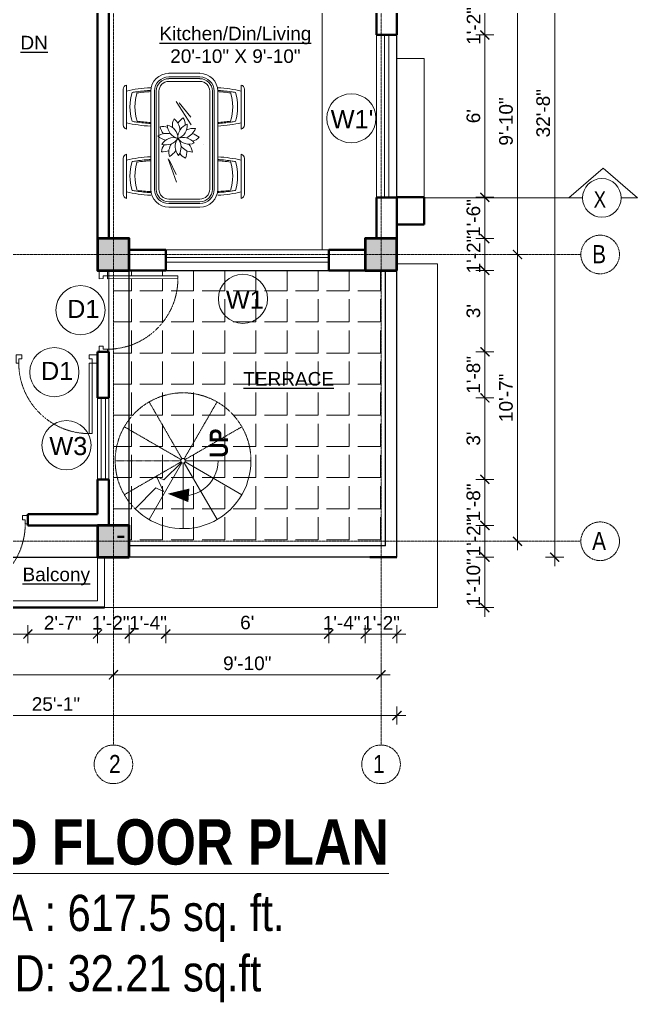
# Model space of a CAD drawing. Header units: inches. Extents: x 137851 to 141026, y -21374 to -19129.
# Drawn here: x 139685 to 139957.9, y -19930.7 to -19496.7 of the extents above; entities that cross this region are included whole.
import ezdxf

# ---------------------------------------------------------------- set-up
doc = ezdxf.new("R2010")
doc.units = ezdxf.units.IN
doc.header["$LTSCALE"] = 0.5
doc.header["$MEASUREMENT"] = 0
doc.header["$PDMODE"] = 66
doc.linetypes.add('CENTER', pattern=[2, 1.25, -0.25, 0.25, -0.25])
doc.linetypes.add('HIDDEN', pattern=[0.375, 0.25, -0.125])
for name, color, linetype, lineweight in [('Annotate-Lite.w', 177, 'Continuous', 9), ('Annotations-Bold.w', 177, 'Continuous', 13), ('C-COLUMN', 1, 'Continuous', 50), ('DIM 1-100', 4, 'Continuous', 13), ('Dim-100.w', 4, 'Continuous', 9), ('Door-Window.w', 4, 'Continuous', 15), ('F-FURNITURE', 30, 'Continuous', 13), ('HACTH', 253, 'Continuous', 9), ('PARAPET', 50, 'Continuous', 13), ('Staircase', 6, 'Continuous', 18), ('TEXT', 220, 'Continuous', 9), ('Text-100.w', 254, 'Continuous', 9), ('wall', 1, 'Continuous', 40), ('wall light', 6, 'Continuous', 25), ('window', 4, 'Continuous', 13)]:
    doc.layers.add(name, color=color, linetype=linetype, lineweight=lineweight)
doc.styles.add('ARAIL', font='ARIALN.TTF')
doc.styles.add('arial', font='arial.ttf')
doc.styles.add('arial.', font='arial.ttf')
doc.styles.add('gaurav', font='arial.ttf')
doc.styles.get("Standard").update_dxf_attribs({"font": 'arial.ttf'})
doc.dimstyles.new('1 by 96', dxfattribs={"dimtxt": 6, "dimasz": 4, "dimexe": 4, "dimexo": 4, "dimgap": 2, "dimtad": 1, "dimdec": 0, "dimzin": 0, "dimdsep": 46, "dimlunit": 4, "dimtxsty": 'Standard', "dimblk": 'ARCHTICK', "dimcen": 0, "dimdle": 4, "dimadec": 0, "dimazin": 0, "dimtfac": 1, "dimtdec": 0, "dimtix": 1, "dimtofl": 0, "dimtmove": 1, "dimatfit": 3, "dimldrblk": 'ARCHTICK', "dimfxl": 4, "dimfxlon": 1, "dimtolj": 1, "dimtzin": 0, "dimlwd": -1, "dimlwe": -1, "dimarcsym": 0})

# ---------------------------------------------------------------- blocks, each defined once
blk = doc.blocks.new('3-0')
at = {"ltscale": 3}
for p, q in [((11063.05, 10097.68), (11065.97, 10099.9)), ((11063.05, 10097.68), (11064.53, 10095.73)), ((11065.25, 10097.81), (11066.71, 10098.92)), ((11065.99, 10096.84), (11065.25, 10097.81)), ((11065.97, 10099.9), (11066.71, 10098.92)), ((11065.99, 10096.84), (11064.53, 10095.73)), ((11085.5, 10074.13), (11110.32, 10092.96)), ((11086.24, 10073.15), (11111.05, 10091.97)), ((11111.05, 10091.97), (11110.32, 10092.96)), ((11084.04, 10073.02), (11082.57, 10071.91)), ((11082.57, 10071.91), (11084.79, 10068.98)), ((11084.04, 10073.02), (11084.78, 10072.04)), ((11084.78, 10072.04), (11086.24, 10073.15)), ((11086.24, 10073.15), (11085.5, 10074.13)), ((11087.72, 10071.2), (11086.24, 10073.15)), ((11084.79, 10068.98), (11087.72, 10071.2))]:
    blk.add_line(p, q, dxfattribs=at)
at = {"layer": 'Door-Window.w', "color": 9, "linetype": 'HIDDEN', "lineweight": 18}
blk.add_arc((11085.5, 10074.13), 31.16, 37.1906, 127.1465, dxfattribs=at)
blk = doc.blocks.new('_ArchTick')
at = {"color": 0, "linetype": 'ByBlock', "const_width": 0.15}
blk.add_lwpolyline([(-0.5, -0.5), (0.5, 0.5)], dxfattribs=at)
blk = doc.blocks.new('*D247')
at = {"layer": 'Defpoints', "color": 0, "transparency": 16777216}
for p in [(139837.7, -19607.39), (139851.7, -19607.39), (139851.7, -19768.04)]:
    blk.add_point(p, dxfattribs=at)
at = {"layer": 'DIM 1-100', "color": 0, "transparency": 16777216}
for p, q in [((139837.7, -19764.04), (139837.7, -19772.04)), ((139851.7, -19764.04), (139851.7, -19772.04)), ((139833.7, -19768.04), (139855.7, -19768.04))]:
    blk.add_line(p, q, dxfattribs=at)
at = {"layer": 'DIM 1-100', "color": 0, "transparency": 16777216, "xscale": 4, "yscale": 4, "zscale": 4, "rotation": 180}
blk.add_blockref('_ArchTick', (139837.7, -19768.04), dxfattribs=at)
at = {"layer": 'DIM 1-100', "color": 0, "transparency": 16777216, "xscale": 4, "yscale": 4, "zscale": 4}
blk.add_blockref('_ArchTick', (139851.7, -19768.04), dxfattribs=at)
at = {"layer": 'DIM 1-100', "color": 0, "transparency": 16777216, "insert": (139844.7, -19763.08), "char_height": 6, "attachment_point": 5}
blk.add_mtext('\\A1;1\'-2"', dxfattribs=at)
blk = doc.blocks.new('*D248')
at = {"layer": 'Defpoints', "color": 0, "transparency": 16777216}
for p in [(139844.7, -19600.39), (139726.47, -19734.04), (139844.7, -19786.04)]:
    blk.add_point(p, dxfattribs=at)
at = {"layer": 'DIM 1-100', "color": 0, "transparency": 16777216}
for p, q in [((139726.47, -19782.04), (139726.47, -19790.04)), ((139844.7, -19782.04), (139844.7, -19790.04)), ((139722.47, -19786.04), (139848.7, -19786.04))]:
    blk.add_line(p, q, dxfattribs=at)
at = {"layer": 'DIM 1-100', "color": 0, "transparency": 16777216, "xscale": 4, "yscale": 4, "zscale": 4, "rotation": 180}
blk.add_blockref('_ArchTick', (139726.47, -19786.04), dxfattribs=at)
at = {"layer": 'DIM 1-100', "color": 0, "transparency": 16777216, "xscale": 4, "yscale": 4, "zscale": 4}
blk.add_blockref('_ArchTick', (139844.7, -19786.04), dxfattribs=at)
at = {"layer": 'DIM 1-100', "color": 0, "transparency": 16777216, "insert": (139785.58, -19780.98), "char_height": 6, "attachment_point": 5}
blk.add_mtext('\\A1;9\'-10"', dxfattribs=at)
blk = doc.blocks.new('*D249')
at = {"layer": 'Defpoints', "color": 0, "transparency": 16777216}
for p in [(139550.4, -19734.04), (139851.7, -19734.04), (139550.4, -19804.04)]:
    blk.add_point(p, dxfattribs=at)
at = {"layer": 'DIM 1-100', "color": 0, "transparency": 16777216}
for p, q in [((139550.4, -19800.04), (139550.4, -19808.04)), ((139851.7, -19800.04), (139851.7, -19808.04)), ((139855.7, -19804.04), (139546.4, -19804.04))]:
    blk.add_line(p, q, dxfattribs=at)
at = {"layer": 'DIM 1-100', "color": 0, "transparency": 16777216, "xscale": 4, "yscale": 4, "zscale": 4, "rotation": 180}
blk.add_blockref('_ArchTick', (139550.4, -19804.04), dxfattribs=at)
at = {"layer": 'DIM 1-100', "color": 0, "transparency": 16777216, "xscale": 4, "yscale": 4, "zscale": 4}
blk.add_blockref('_ArchTick', (139851.7, -19804.04), dxfattribs=at)
at = {"layer": 'DIM 1-100', "color": 0, "transparency": 16777216, "insert": (139701.05, -19798.98), "char_height": 6, "attachment_point": 5}
blk.add_mtext('\\A1;25\'-1"', dxfattribs=at)
blk = doc.blocks.new('*D341')
at = {"layer": 'Defpoints', "color": 0, "transparency": 16777216}
for p in [(139821.58, -19607.39), (139837.7, -19607.39), (139821.58, -19768.04)]:
    blk.add_point(p, dxfattribs=at)
at = {"layer": 'DIM 1-100', "color": 0, "transparency": 16777216}
for p, q in [((139821.58, -19764.04), (139821.58, -19772.04)), ((139837.7, -19764.04), (139837.7, -19772.04)), ((139841.7, -19768.04), (139817.58, -19768.04))]:
    blk.add_line(p, q, dxfattribs=at)
at = {"layer": 'DIM 1-100', "color": 0, "transparency": 16777216, "xscale": 4, "yscale": 4, "zscale": 4, "rotation": 180}
blk.add_blockref('_ArchTick', (139821.58, -19768.04), dxfattribs=at)
at = {"layer": 'DIM 1-100', "color": 0, "transparency": 16777216, "xscale": 4, "yscale": 4, "zscale": 4}
blk.add_blockref('_ArchTick', (139837.7, -19768.04), dxfattribs=at)
at = {"layer": 'DIM 1-100', "color": 0, "transparency": 16777216, "insert": (139827.29, -19763.03), "char_height": 6, "attachment_point": 5}
blk.add_mtext('\\A1;1\'-4"', dxfattribs=at)
blk = doc.blocks.new('*D342')
at = {"layer": 'Defpoints', "color": 0, "transparency": 16777216}
for p in [(139749.58, -19607.39), (139821.58, -19607.39), (139749.58, -19768.04)]:
    blk.add_point(p, dxfattribs=at)
at = {"layer": 'DIM 1-100', "color": 0, "transparency": 16777216}
for p, q in [((139749.58, -19764.04), (139749.58, -19772.04)), ((139821.58, -19764.04), (139821.58, -19772.04)), ((139825.58, -19768.04), (139745.58, -19768.04))]:
    blk.add_line(p, q, dxfattribs=at)
at = {"layer": 'DIM 1-100', "color": 0, "transparency": 16777216, "xscale": 4, "yscale": 4, "zscale": 4, "rotation": 180}
blk.add_blockref('_ArchTick', (139749.58, -19768.04), dxfattribs=at)
at = {"layer": 'DIM 1-100', "color": 0, "transparency": 16777216, "xscale": 4, "yscale": 4, "zscale": 4}
blk.add_blockref('_ArchTick', (139821.58, -19768.04), dxfattribs=at)
at = {"layer": 'DIM 1-100', "color": 0, "transparency": 16777216, "insert": (139785.58, -19762.98), "char_height": 6, "attachment_point": 5}
blk.add_mtext("\\A1;6'", dxfattribs=at)
blk = doc.blocks.new('*D343')
at = {"layer": 'Defpoints', "color": 0, "transparency": 16777216}
for p in [(139733.47, -19607.39), (139749.58, -19607.39), (139733.47, -19768.04)]:
    blk.add_point(p, dxfattribs=at)
at = {"layer": 'DIM 1-100', "color": 0, "transparency": 16777216}
for p, q in [((139733.47, -19764.04), (139733.47, -19772.04)), ((139749.58, -19764.04), (139749.58, -19772.04)), ((139753.58, -19768.04), (139729.47, -19768.04))]:
    blk.add_line(p, q, dxfattribs=at)
at = {"layer": 'DIM 1-100', "color": 0, "transparency": 16777216, "xscale": 4, "yscale": 4, "zscale": 4, "rotation": 180}
blk.add_blockref('_ArchTick', (139733.47, -19768.04), dxfattribs=at)
at = {"layer": 'DIM 1-100', "color": 0, "transparency": 16777216, "xscale": 4, "yscale": 4, "zscale": 4}
blk.add_blockref('_ArchTick', (139749.58, -19768.04), dxfattribs=at)
at = {"layer": 'DIM 1-100', "color": 0, "transparency": 16777216, "insert": (139741.73, -19763.03), "char_height": 6, "attachment_point": 5}
blk.add_mtext('\\A1;1\'-4"', dxfattribs=at)
blk = doc.blocks.new('*D344')
at = {"layer": 'Defpoints', "color": 0, "transparency": 16777216}
for p in [(139733.47, -19607.39), (139719.47, -19734.04), (139719.47, -19768.04)]:
    blk.add_point(p, dxfattribs=at)
at = {"layer": 'DIM 1-100', "color": 0, "transparency": 16777216}
for p, q in [((139719.47, -19764.04), (139719.47, -19772.04)), ((139733.47, -19764.04), (139733.47, -19772.04)), ((139737.47, -19768.04), (139715.47, -19768.04))]:
    blk.add_line(p, q, dxfattribs=at)
at = {"layer": 'DIM 1-100', "color": 0, "transparency": 16777216, "xscale": 4, "yscale": 4, "zscale": 4, "rotation": 180}
blk.add_blockref('_ArchTick', (139719.47, -19768.04), dxfattribs=at)
at = {"layer": 'DIM 1-100', "color": 0, "transparency": 16777216, "xscale": 4, "yscale": 4, "zscale": 4}
blk.add_blockref('_ArchTick', (139733.47, -19768.04), dxfattribs=at)
at = {"layer": 'DIM 1-100', "color": 0, "transparency": 16777216, "insert": (139725.23, -19763.03), "char_height": 6, "attachment_point": 5}
blk.add_mtext('\\A1;1\'-2"', dxfattribs=at)
blk = doc.blocks.new('*D345')
at = {"layer": 'Defpoints', "color": 0, "transparency": 16777216}
for p in [(139688.66, -19715.04), (139719.47, -19734.04), (139688.66, -19768.04)]:
    blk.add_point(p, dxfattribs=at)
at = {"layer": 'DIM 1-100', "color": 0, "transparency": 16777216}
for p, q in [((139688.66, -19764.04), (139688.66, -19772.04)), ((139719.47, -19764.04), (139719.47, -19772.04)), ((139723.47, -19768.04), (139684.66, -19768.04))]:
    blk.add_line(p, q, dxfattribs=at)
at = {"layer": 'DIM 1-100', "color": 0, "transparency": 16777216, "xscale": 4, "yscale": 4, "zscale": 4, "rotation": 180}
blk.add_blockref('_ArchTick', (139688.66, -19768.04), dxfattribs=at)
at = {"layer": 'DIM 1-100', "color": 0, "transparency": 16777216, "xscale": 4, "yscale": 4, "zscale": 4}
blk.add_blockref('_ArchTick', (139719.47, -19768.04), dxfattribs=at)
at = {"layer": 'DIM 1-100', "color": 0, "transparency": 16777216, "insert": (139704.06, -19763.03), "char_height": 6, "attachment_point": 5}
blk.add_mtext('\\A1;2\'-7"', dxfattribs=at)
blk = doc.blocks.new('*D346')
at = {"layer": 'Defpoints', "color": 0, "transparency": 16777216}
for p in [(139652.66, -19715.04), (139688.66, -19715.04), (139652.66, -19768.04)]:
    blk.add_point(p, dxfattribs=at)
at = {"layer": 'DIM 1-100', "color": 0, "transparency": 16777216}
for p, q in [((139652.66, -19764.04), (139652.66, -19772.04)), ((139688.66, -19764.04), (139688.66, -19772.04)), ((139692.66, -19768.04), (139648.66, -19768.04))]:
    blk.add_line(p, q, dxfattribs=at)
at = {"layer": 'DIM 1-100', "color": 0, "transparency": 16777216, "xscale": 4, "yscale": 4, "zscale": 4, "rotation": 180}
blk.add_blockref('_ArchTick', (139652.66, -19768.04), dxfattribs=at)
at = {"layer": 'DIM 1-100', "color": 0, "transparency": 16777216, "xscale": 4, "yscale": 4, "zscale": 4}
blk.add_blockref('_ArchTick', (139688.66, -19768.04), dxfattribs=at)
at = {"layer": 'DIM 1-100', "color": 0, "transparency": 16777216, "insert": (139670.66, -19762.97), "char_height": 6, "attachment_point": 5}
blk.add_mtext("\\A1;3'", dxfattribs=at)
blk = doc.blocks.new('*D349')
at = {"layer": 'Defpoints', "color": 0, "transparency": 16777216}
for p in [(139557.4, -19734.04), (139726.47, -19734.04), (139726.47, -19786.04)]:
    blk.add_point(p, dxfattribs=at)
at = {"layer": 'DIM 1-100', "color": 0, "transparency": 16777216}
for p, q in [((139557.4, -19782.04), (139557.4, -19790.04)), ((139726.47, -19782.04), (139726.47, -19790.04)), ((139553.4, -19786.04), (139730.47, -19786.04))]:
    blk.add_line(p, q, dxfattribs=at)
at = {"layer": 'DIM 1-100', "color": 0, "transparency": 16777216, "xscale": 4, "yscale": 4, "zscale": 4, "rotation": 180}
blk.add_blockref('_ArchTick', (139557.4, -19786.04), dxfattribs=at)
at = {"layer": 'DIM 1-100', "color": 0, "transparency": 16777216, "xscale": 4, "yscale": 4, "zscale": 4}
blk.add_blockref('_ArchTick', (139726.47, -19786.04), dxfattribs=at)
at = {"layer": 'DIM 1-100', "color": 0, "transparency": 16777216, "insert": (139641.93, -19781.03), "char_height": 6, "attachment_point": 5}
blk.add_mtext('\\A1;14\'-1"', dxfattribs=at)
blk = doc.blocks.new('*D351')
at = {"layer": 'Defpoints', "color": 0, "transparency": 16777216}
for p in [(139851.7, -19489.89), (139851.7, -19503.44), (139890.58, -19503.44)]:
    blk.add_point(p, dxfattribs=at)
at = {"layer": 'DIM 1-100', "color": 0, "transparency": 16777216}
for p, q in [((139890.58, -19485.89), (139890.58, -19507.44)), ((139886.58, -19489.89), (139894.58, -19489.89)), ((139886.58, -19503.44), (139894.58, -19503.44))]:
    blk.add_line(p, q, dxfattribs=at)
at = {"layer": 'DIM 1-100', "color": 0, "transparency": 16777216, "xscale": 4, "yscale": 4, "zscale": 4}
for p, rotation in [((139890.58, -19489.89), 90), ((139890.58, -19503.44), 270)]:
    blk.add_blockref('_ArchTick', p, dxfattribs=dict(at, rotation=rotation))
at = {"layer": 'DIM 1-100', "color": 0, "transparency": 16777216, "insert": (139885.57, -19499.44), "char_height": 6, "attachment_point": 5, "rotation": 90}
blk.add_mtext('\\A1;1\'-2"', dxfattribs=at)
blk = doc.blocks.new('*D352')
at = {"layer": 'Defpoints', "color": 0, "transparency": 16777216}
for p in [(139851.7, -19503.44), (139851.7, -19575.14), (139890.58, -19575.14)]:
    blk.add_point(p, dxfattribs=at)
at = {"layer": 'DIM 1-100', "color": 0, "transparency": 16777216}
for p, q in [((139890.58, -19499.44), (139890.58, -19579.14)), ((139886.58, -19503.44), (139894.58, -19503.44)), ((139886.58, -19575.14), (139894.58, -19575.14))]:
    blk.add_line(p, q, dxfattribs=at)
at = {"layer": 'DIM 1-100', "color": 0, "transparency": 16777216, "xscale": 4, "yscale": 4, "zscale": 4}
for p, rotation in [((139890.58, -19503.44), 90), ((139890.58, -19575.14), 270)]:
    blk.add_blockref('_ArchTick', p, dxfattribs=dict(at, rotation=rotation))
at = {"layer": 'DIM 1-100', "color": 0, "transparency": 16777216, "insert": (139885.51, -19539.29), "char_height": 6, "attachment_point": 5, "rotation": 90}
blk.add_mtext("\\A1;6'", dxfattribs=at)
blk = doc.blocks.new('*D353')
at = {"layer": 'Defpoints', "color": 0, "transparency": 16777216}
for p in [(139851.7, -19575.14), (139851.7, -19593.39), (139890.58, -19593.39)]:
    blk.add_point(p, dxfattribs=at)
at = {"layer": 'DIM 1-100', "color": 0, "transparency": 16777216}
for p, q in [((139890.58, -19571.14), (139890.58, -19597.39)), ((139886.58, -19575.14), (139894.58, -19575.14)), ((139886.58, -19593.39), (139894.58, -19593.39))]:
    blk.add_line(p, q, dxfattribs=at)
at = {"layer": 'DIM 1-100', "color": 0, "transparency": 16777216, "xscale": 4, "yscale": 4, "zscale": 4}
for p, rotation in [((139890.58, -19575.14), 90), ((139890.58, -19593.39), 270)]:
    blk.add_blockref('_ArchTick', p, dxfattribs=dict(at, rotation=rotation))
at = {"layer": 'DIM 1-100', "color": 0, "transparency": 16777216, "insert": (139885.51, -19584.26), "char_height": 6, "attachment_point": 5, "rotation": 90}
blk.add_mtext('\\A1;1\'-6"', dxfattribs=at)
blk = doc.blocks.new('*D354')
at = {"layer": 'Defpoints', "color": 0, "transparency": 16777216}
for p in [(139851.7, -19593.39), (139851.7, -19607.39), (139890.58, -19607.39)]:
    blk.add_point(p, dxfattribs=at)
at = {"layer": 'DIM 1-100', "color": 0, "transparency": 16777216}
for p, q in [((139890.58, -19589.39), (139890.58, -19611.39)), ((139886.58, -19593.39), (139894.58, -19593.39)), ((139886.58, -19607.39), (139894.58, -19607.39))]:
    blk.add_line(p, q, dxfattribs=at)
at = {"layer": 'DIM 1-100', "color": 0, "transparency": 16777216, "xscale": 4, "yscale": 4, "zscale": 4}
for p, rotation in [((139890.58, -19593.39), 90), ((139890.58, -19607.39), 270)]:
    blk.add_blockref('_ArchTick', p, dxfattribs=dict(at, rotation=rotation))
at = {"layer": 'DIM 1-100', "color": 0, "transparency": 16777216, "insert": (139885.57, -19600.39), "char_height": 6, "attachment_point": 5, "rotation": 90}
blk.add_mtext('\\A1;1\'-2"', dxfattribs=at)
blk = doc.blocks.new('*D355')
at = {"layer": 'Defpoints', "color": 0, "transparency": 16777216}
for p in [(139851.7, -19607.39), (139724.47, -19643.39), (139890.58, -19643.39)]:
    blk.add_point(p, dxfattribs=at)
at = {"layer": 'DIM 1-100', "color": 0, "transparency": 16777216}
for p, q in [((139890.58, -19603.39), (139890.58, -19647.39)), ((139886.58, -19607.39), (139894.58, -19607.39)), ((139886.58, -19643.39), (139894.58, -19643.39))]:
    blk.add_line(p, q, dxfattribs=at)
at = {"layer": 'DIM 1-100', "color": 0, "transparency": 16777216, "xscale": 4, "yscale": 4, "zscale": 4}
for p, rotation in [((139890.58, -19607.39), 90), ((139890.58, -19643.39), 270)]:
    blk.add_blockref('_ArchTick', p, dxfattribs=dict(at, rotation=rotation))
at = {"layer": 'DIM 1-100', "color": 0, "transparency": 16777216, "insert": (139885.51, -19625.39), "char_height": 6, "attachment_point": 5, "rotation": 90}
blk.add_mtext("\\A1;3'", dxfattribs=at)
blk = doc.blocks.new('*D356')
at = {"layer": 'Defpoints', "color": 0, "transparency": 16777216}
for p in [(139724.47, -19643.39), (139724.47, -19663.71), (139890.58, -19663.71)]:
    blk.add_point(p, dxfattribs=at)
at = {"layer": 'DIM 1-100', "color": 0, "transparency": 16777216}
for p, q in [((139890.58, -19639.39), (139890.58, -19667.71)), ((139886.58, -19643.39), (139894.58, -19643.39)), ((139886.58, -19663.71), (139894.58, -19663.71))]:
    blk.add_line(p, q, dxfattribs=at)
at = {"layer": 'DIM 1-100', "color": 0, "transparency": 16777216, "xscale": 4, "yscale": 4, "zscale": 4}
for p, rotation in [((139890.58, -19643.39), 90), ((139890.58, -19663.71), 270)]:
    blk.add_blockref('_ArchTick', p, dxfattribs=dict(at, rotation=rotation))
at = {"layer": 'DIM 1-100', "color": 0, "transparency": 16777216, "insert": (139885.51, -19653.55), "char_height": 6, "attachment_point": 5, "rotation": 90}
blk.add_mtext('\\A1;1\'-8"', dxfattribs=at)
blk = doc.blocks.new('*D364')
at = {"layer": 'Defpoints', "color": 0, "transparency": 16777216}
for p in [(139724.47, -19663.71), (139724.47, -19699.71), (139890.58, -19699.71)]:
    blk.add_point(p, dxfattribs=at)
at = {"layer": 'DIM 1-100', "color": 0, "transparency": 16777216}
for p, q in [((139890.58, -19659.71), (139890.58, -19703.71)), ((139886.58, -19663.71), (139894.58, -19663.71)), ((139886.58, -19699.71), (139894.58, -19699.71))]:
    blk.add_line(p, q, dxfattribs=at)
at = {"layer": 'DIM 1-100', "color": 0, "transparency": 16777216, "xscale": 4, "yscale": 4, "zscale": 4}
for p, rotation in [((139890.58, -19663.71), 90), ((139890.58, -19699.71), 270)]:
    blk.add_blockref('_ArchTick', p, dxfattribs=dict(at, rotation=rotation))
at = {"layer": 'DIM 1-100', "color": 0, "transparency": 16777216, "insert": (139885.51, -19681.71), "char_height": 6, "attachment_point": 5, "rotation": 90}
blk.add_mtext("\\A1;3'", dxfattribs=at)
blk = doc.blocks.new('*D365')
at = {"layer": 'Defpoints', "color": 0, "transparency": 16777216}
for p in [(139724.47, -19699.71), (139724.47, -19720.04), (139890.58, -19720.04)]:
    blk.add_point(p, dxfattribs=at)
at = {"layer": 'DIM 1-100', "color": 0, "transparency": 16777216}
for p, q in [((139890.58, -19695.71), (139890.58, -19724.04)), ((139886.58, -19699.71), (139894.58, -19699.71)), ((139886.58, -19720.04), (139894.58, -19720.04))]:
    blk.add_line(p, q, dxfattribs=at)
at = {"layer": 'DIM 1-100', "color": 0, "transparency": 16777216, "xscale": 4, "yscale": 4, "zscale": 4}
for p, rotation in [((139890.58, -19699.71), 90), ((139890.58, -19720.04), 270)]:
    blk.add_blockref('_ArchTick', p, dxfattribs=dict(at, rotation=rotation))
at = {"layer": 'DIM 1-100', "color": 0, "transparency": 16777216, "insert": (139885.51, -19709.88), "char_height": 6, "attachment_point": 5, "rotation": 90}
blk.add_mtext('\\A1;1\'-8"', dxfattribs=at)
blk = doc.blocks.new('*D366')
at = {"layer": 'Defpoints', "color": 0, "transparency": 16777216}
for p in [(139724.47, -19720.04), (139733.47, -19734.04), (139890.58, -19734.04)]:
    blk.add_point(p, dxfattribs=at)
at = {"layer": 'DIM 1-100', "color": 0, "transparency": 16777216}
for p, q in [((139890.58, -19716.04), (139890.58, -19738.04)), ((139886.58, -19720.04), (139894.58, -19720.04)), ((139886.58, -19734.04), (139894.58, -19734.04))]:
    blk.add_line(p, q, dxfattribs=at)
at = {"layer": 'DIM 1-100', "color": 0, "transparency": 16777216, "xscale": 4, "yscale": 4, "zscale": 4}
for p, rotation in [((139890.58, -19720.04), 90), ((139890.58, -19734.04), 270)]:
    blk.add_blockref('_ArchTick', p, dxfattribs=dict(at, rotation=rotation))
at = {"layer": 'DIM 1-100', "color": 0, "transparency": 16777216, "insert": (139885.57, -19725.39), "char_height": 6, "attachment_point": 5, "rotation": 90}
blk.add_mtext('\\A1;1\'-2"', dxfattribs=at)
blk = doc.blocks.new('*D367')
at = {"layer": 'Defpoints', "color": 0, "transparency": 16777216}
for p in [(139733.47, -19734.04), (139722.47, -19756.37), (139890.58, -19756.37)]:
    blk.add_point(p, dxfattribs=at)
at = {"layer": 'DIM 1-100', "color": 0, "transparency": 16777216}
for p, q in [((139890.58, -19730.04), (139890.58, -19760.37)), ((139886.58, -19734.04), (139894.58, -19734.04)), ((139886.58, -19756.37), (139894.58, -19756.37))]:
    blk.add_line(p, q, dxfattribs=at)
at = {"layer": 'DIM 1-100', "color": 0, "transparency": 16777216, "xscale": 4, "yscale": 4, "zscale": 4}
for p, rotation in [((139890.58, -19734.04), 90), ((139890.58, -19756.37), 270)]:
    blk.add_blockref('_ArchTick', p, dxfattribs=dict(at, rotation=rotation))
at = {"layer": 'DIM 1-100', "color": 0, "transparency": 16777216, "insert": (139885.51, -19745.21), "char_height": 6, "attachment_point": 5, "rotation": 90}
blk.add_mtext('\\A1;1\'-10"', dxfattribs=at)
blk = doc.blocks.new('*D357')
at = {"layer": 'Defpoints', "color": 0, "transparency": 16777216}
for p in [(139851.7, -19482.89), (139851.7, -19600.39), (139904.98, -19600.39)]:
    blk.add_point(p, dxfattribs=at)
at = {"layer": 'DIM 1-100', "color": 0, "transparency": 16777216}
for p, q in [((139904.98, -19478.89), (139904.98, -19604.39)), ((139900.98, -19482.89), (139908.98, -19482.89)), ((139900.98, -19600.39), (139908.98, -19600.39))]:
    blk.add_line(p, q, dxfattribs=at)
at = {"layer": 'DIM 1-100', "color": 0, "transparency": 16777216, "xscale": 4, "yscale": 4, "zscale": 4}
for p, rotation in [((139904.98, -19482.89), 90), ((139904.98, -19600.39), 270)]:
    blk.add_blockref('_ArchTick', p, dxfattribs=dict(at, rotation=rotation))
at = {"layer": 'DIM 1-100', "color": 0, "transparency": 16777216, "insert": (139899.92, -19541.64), "char_height": 6, "attachment_point": 5, "rotation": 90}
blk.add_mtext('\\A1;9\'-10"', dxfattribs=at)
blk = doc.blocks.new('*D358')
at = {"layer": 'Defpoints', "color": 0, "transparency": 16777216}
for p in [(139851.7, -19600.39), (139733.47, -19727.04), (139904.98, -19727.04)]:
    blk.add_point(p, dxfattribs=at)
at = {"layer": 'DIM 1-100', "color": 0, "transparency": 16777216}
for p, q in [((139900.98, -19600.39), (139908.98, -19600.39)), ((139904.98, -19596.39), (139904.98, -19731.04)), ((139900.98, -19727.04), (139908.98, -19727.04))]:
    blk.add_line(p, q, dxfattribs=at)
at = {"layer": 'DIM 1-100', "color": 0, "transparency": 16777216, "xscale": 4, "yscale": 4, "zscale": 4}
for p, rotation in [((139904.98, -19600.39), 90), ((139904.98, -19727.04), 270)]:
    blk.add_blockref('_ArchTick', p, dxfattribs=dict(at, rotation=rotation))
at = {"layer": 'DIM 1-100', "color": 0, "transparency": 16777216, "insert": (139899.92, -19663.71), "char_height": 6, "attachment_point": 5, "rotation": 90}
blk.add_mtext('\\A1;10\'-7"', dxfattribs=at)
blk = doc.blocks.new('*D250')
at = {"layer": 'Defpoints', "color": 0, "transparency": 16777216}
for p in [(139851.7, -19341.93), (139733.47, -19734.04), (139921.42, -19734.04)]:
    blk.add_point(p, dxfattribs=at)
at = {"layer": 'DIM 1-100', "color": 0, "transparency": 16777216}
for p, q in [((139921.42, -19337.93), (139921.42, -19738.04)), ((139917.42, -19341.93), (139925.42, -19341.93)), ((139917.42, -19734.04), (139925.42, -19734.04))]:
    blk.add_line(p, q, dxfattribs=at)
at = {"layer": 'DIM 1-100', "color": 0, "transparency": 16777216, "xscale": 4, "yscale": 4, "zscale": 4}
for p, rotation in [((139921.42, -19341.93), 90), ((139921.42, -19734.04), 270)]:
    blk.add_blockref('_ArchTick', p, dxfattribs=dict(at, rotation=rotation))
at = {"layer": 'DIM 1-100', "color": 0, "transparency": 16777216, "insert": (139916.35, -19537.99), "char_height": 6, "attachment_point": 5, "rotation": 90}
blk.add_mtext('\\A1;32\'-8"', dxfattribs=at)

msp = doc.modelspace()

# ---------------------------------------------------------------- hatches: boundary and pattern name
at = {"layer": 'C-COLUMN'}
h = msp.add_hatch(color=256, dxfattribs=at)
h.dxf.hatch_style = 1
h.paths.add_polyline_path([(139719.47, -19593.39), (139719.47, -19607.39), (139733.47, -19607.39), (139733.47, -19593.39)])
h = msp.add_hatch(color=256, dxfattribs=at)
h.dxf.hatch_style = 1
h.paths.add_polyline_path([(139837.7, -19593.39), (139837.7, -19607.39), (139851.7, -19607.39), (139851.7, -19593.39)])
h = msp.add_hatch(color=256, dxfattribs=at)
h.dxf.hatch_style = 1
h.paths.add_polyline_path([(139719.47, -19720.04), (139719.47, -19734.04), (139733.47, -19734.04), (139733.47, -19720.04)])
at = {"layer": 'HACTH'}
h = msp.add_hatch(dxfattribs=at)
h.set_pattern_fill('ANGLE', color=256, scale=50, angle=90)
h.set_pattern_definition([(90, (120126.885, -165132.666), (-13.75, 8e-16), [10, -3.75]), (180, (120126.885, -165132.666), (-2e-15, -13.75), [10, -3.75])])
h.paths.add_polyline_path([(139726.47, -19720.04), (139733.47, -19720.04), (139733.47, -19727.04), (139844.7, -19727.04), (139844.7, -19607.39), (139837.7, -19607.39), (139821.58, -19607.39), (139749.58, -19607.39), (139733.47, -19607.39), (139726.47, -19607.39), (139726.47, -19609.84), (139754.91, -19609.84), (139754.94, -19611.06, -0.389136), (139726.47, -19642.1)])
h.paths.add_polyline_path([(139754.94, -19611.06), (139726.47, -19611.06), (139726.47, -19642.1, 0.389136)], flags=17)
h.paths.add_polyline_path([(139782.48, -19661.05), (139825.53, -19661.05), (139825.53, -19648.69), (139782.48, -19648.69)], flags=24)

# ---------------------------------------------------------------- linework, layer by layer
at = {"layer": 'Annotate-Lite.w', "ltscale": 0.005}
for centre in [(139831.58, -19540.25), (139783.67, -19619.99), (139711.91, -19624.98), (139700.36, -19652.35), (139705.69, -19684.64)]:
    msp.add_circle(centre, 10.86, dxfattribs=at)
at = {"layer": 'Annotations-Bold.w', "linetype": 'CENTER', "ltscale": 0.3}
for p, q in [((139726.47, -19256.82), (139726.47, -19817.04)), ((139844.7, -19256.82), (139844.7, -19817.04)), ((139486.22, -19600.39), (139932.97, -19600.39)), ((139486.22, -19727.04), (139932.97, -19727.04))]:
    msp.add_line(p, q, dxfattribs=at)
at = {"layer": 'Annotations-Bold.w', "linetype": 'CENTER', "ltscale": 1.5}
for centre in [(139941.5, -19600.39), (139941.5, -19727.04), (139726.47, -19825.57), (139844.7, -19825.57)]:
    msp.add_circle(centre, 8.53, dxfattribs=at)
at = {"layer": 'C-COLUMN'}
for points in [[(139733.47, -19607.39), (139733.47, -19593.39), (139719.47, -19593.39), (139719.47, -19607.39)], [(139851.7, -19607.39), (139851.7, -19593.39), (139837.7, -19593.39), (139837.7, -19607.39)], [(139733.47, -19734.04), (139733.47, -19720.04), (139719.47, -19720.04), (139719.47, -19734.04)]]:
    msp.add_lwpolyline(points, close=True, dxfattribs=at)
at = {"layer": 'Defpoints'}
msp.add_lwpolyline([(139851.7, -19607.39), (139851.7, -19341.93), (139608.93, -19332.36), (139595.5, -19421.35), (139587.26, -19475.89), (139548.29, -19734.04), (139733.47, -19734.04), (139733.47, -19607.39), (139851.7, -19607.39)], dxfattribs=at)
at = {"layer": 'DIM 1-100', "linetype": 'Continuous', "ltscale": 0.005}
msp.add_lwpolyline([(139736.02, -19712.69), (139745.22, -19703.49), (139748.53, -19705.04), (139745.44, -19698.41), (139748.75, -19699.96), (139756.52, -19692.19)], dxfattribs=at)
at = {"layer": 'Dim-100.w', "linetype": 'Continuous', "ltscale": 0.005}
msp.add_arc((139757.23, -19691.48), 1, 225, 210, dxfattribs=at)
at = {"layer": 'F-FURNITURE'}
for p, q in [((139818.7, -19598.39), (139818.7, -19489.89)), ((139750.88, -19520.37), (139764.66, -19520.37)), ((139750.88, -19521.95), (139764.66, -19521.95)), ((139732.22, -19545.07), (139732.22, -19525.54)), ((139750.88, -19522.73), (139764.66, -19522.73)), ((139750.88, -19523.92), (139764.66, -19523.92)), ((139782.89, -19545.07), (139782.89, -19525.54)), ((139730.8, -19527.43), (139730.8, -19543.18)), ((139743.01, -19571.58), (139743.01, -19528.25)), ((139744.58, -19571.58), (139744.58, -19528.25)), ((139745.37, -19571.58), (139745.37, -19528.25)), ((139746.55, -19571.58), (139746.55, -19528.25)), ((139768.99, -19528.25), (139768.99, -19571.58)), ((139770.17, -19528.25), (139770.17, -19571.58)), ((139770.96, -19528.25), (139770.96, -19571.58)), ((139772.53, -19528.25), (139772.53, -19571.58)), ((139784.31, -19527.43), (139784.31, -19543.18)), ((139754.13, -19532.87), (139760.73, -19543.14)), ((139755.54, -19533.35), (139760.61, -19539.75)), ((139749.02, -19551.88), (139749.02, -19551.82)), ((139766.17, -19551.88), (139766.17, -19551.82)), ((139732.22, -19575.59), (139732.22, -19556.06)), ((139782.89, -19575.59), (139782.89, -19556.06)), ((139730.8, -19557.95), (139730.8, -19573.7)), ((139750.6, -19558.15), (139754.34, -19568.42)), ((139751.11, -19558.63), (139754.21, -19565.04)), ((139784.31, -19557.95), (139784.31, -19573.7)), ((139764.66, -19575.91), (139750.88, -19575.91)), ((139764.66, -19577.09), (139750.88, -19577.09)), ((139764.66, -19577.87), (139750.88, -19577.87)), ((139764.66, -19579.45), (139750.88, -19579.45))]:
    msp.add_line(p, q, dxfattribs=at)
for centre, radius, start, end in [((139750.88, -19528.25), 7.87, 90, 180), ((139750.88, -19528.25), 6.3, 90, 180), ((139764.66, -19528.25), 7.87, 0, 90), ((139764.66, -19528.25), 6.3, 0, 90), ((139732.77, -19527.43), 1.97, 106.1914, 180), ((139750.88, -19528.25), 5.51, 90, 180), ((139750.88, -19528.25), 4.33, 90, 180), ((139764.66, -19528.25), 5.51, 0, 90), ((139764.66, -19528.25), 4.33, 0, 90), ((139782.34, -19527.43), 1.97, 0, 73.8086), ((139755.15, -19535.21), 21.38, 162.7033, 197.2967), ((139757.35, -19535.21), 21.38, 162.7033, 197.2967), ((139757.76, -19535.21), 21.38, 342.7033, 17.2967), ((139759.96, -19535.21), 21.38, 342.7033, 17.2967), ((139732.77, -19543.18), 1.97, 180, 253.8086), ((139782.34, -19543.18), 1.97, 286.1914, 0), ((139732.77, -19557.95), 1.97, 106.1914, 180), ((139782.34, -19557.95), 1.97, 0, 73.8086), ((139755.15, -19565.73), 21.38, 162.7033, 197.2967), ((139757.35, -19565.73), 21.38, 162.7033, 197.2967), ((139757.76, -19565.73), 21.38, 342.7033, 17.2967), ((139759.96, -19565.73), 21.38, 342.7033, 17.2967), ((139732.77, -19573.7), 1.97, 180, 253.8086), ((139750.88, -19571.58), 7.87, 180, 270), ((139750.88, -19571.58), 6.3, 180, 270), ((139750.88, -19571.58), 5.51, 180, 270), ((139750.88, -19571.58), 4.33, 180, 270), ((139764.66, -19571.58), 7.87, 270, 0), ((139764.66, -19571.58), 6.3, 270, 0), ((139764.66, -19571.58), 5.51, 270, 0), ((139764.66, -19571.58), 4.33, 270, 0), ((139782.34, -19573.7), 1.97, 286.1914, 0)]:
    msp.add_arc(centre, radius, start, end, dxfattribs=at)
at = {"layer": 'F-FURNITURE', "linetype": 'ByBlock'}
for centre, radius, start, end in [((139748.26, -19549.58), 5.72, 68.5086, 102.2476), ((139755.9, -19541.59), 9.18, 195.2105, 216.3514), ((139749.13, -19548.9), 5.78, 358.0447, 79.2473), ((139756.49, -19543.03), 6.27, 181.7761, 255.5159), ((139759.87, -19543.63), 7.38, 154.1301, 184.4931), ((139749, -19545.74), 6.81, 2.1324, 51.6013), ((139761.18, -19548.72), 6.27, 109.7761, 183.5159), ((139762.37, -19547.71), 9.18, 123.2105, 144.3514), ((139753.32, -19543.54), 5.78, 286.0447, 7.2473), ((139752.4, -19542.91), 5.72, 356.5086, 30.2476), ((139749.89, -19553.69), 6.81, 74.1324, 123.6013), ((139751.24, -19542.7), 7.38, 226.1301, 256.4932), ((139756.28, -19542.43), 6.81, 290.1324, 339.6013), ((139761.65, -19552.12), 7.38, 82.1301, 112.4932), ((139758.54, -19555.76), 9.18, 51.2105, 72.3514), ((139753.32, -19555.58), 5.72, 140.5086, 174.2476), ((139752.94, -19554.54), 5.78, 70.0447, 151.2473), ((139749.62, -19545.73), 6.27, 253.7761, 327.5159), ((139757.73, -19555.3), 6.81, 146.1324, 195.6013), ((139759.48, -19552.66), 5.78, 142.0447, 223.2473), ((139757.22, -19554.94), 6.27, 37.7761, 111.5159), ((139759.71, -19545.86), 5.78, 214.0447, 295.2473), ((139750.08, -19553.09), 6.27, 325.7761, 39.5159), ((139761.68, -19548.34), 6.81, 218.1324, 267.6013), ((139754.13, -19556.44), 7.38, 10.1301, 40.4931), ((139760.02, -19544.8), 5.72, 284.5086, 318.2476), ((139748.07, -19545.84), 9.18, 267.2105, 288.3514), ((139747.69, -19550.62), 7.38, 298.1301, 328.4931), ((139760.59, -19552.63), 5.72, 212.5086, 246.2476), ((139749.7, -19554.6), 9.18, 339.2105, 0.3514)]:
    msp.add_arc(centre, radius, start, end, dxfattribs=at)
at = {"layer": 'F-FURNITURE'}
for centre, start_param, end_param in [((139746.52, -19535.21), 7.99879, 8.466844), ((139746.52, -19535.21), 4.099527, 4.56758), ((139746.52, -19565.73), 7.99879, 8.466844), ((139746.52, -19565.73), 4.099527, 4.56758)]:
    msp.add_ellipse(centre, major_axis=(24.87, 0), ratio=0.345133, start_param=start_param, end_param=end_param, dxfattribs=at)
at = {"layer": 'F-FURNITURE', "extrusion": (0, 0, -1)}
for centre, start_param, end_param in [((139768.59, -19535.21), 1.730141, 2.183659), ((139768.59, -19535.21), 4.099527, 4.553045), ((139768.59, -19565.73), 1.730141, 2.183659), ((139768.59, -19565.73), 4.099527, 4.553045)]:
    msp.add_ellipse(centre, major_axis=(-24.87, 0), ratio=0.345133, start_param=start_param, end_param=end_param, dxfattribs=at)
at = {"layer": 'F-FURNITURE'}
for points, knots in [([(139742.94, -19527.9), (139741.96, -19527.95), (139740.99, -19528.02), (139738.9, -19528.22), (139737.8, -19528.36), (139736.05, -19528.62), (139735.38, -19528.73), (139734.74, -19528.86)], [8.0012444, 8.0012444, 8.0012444, 8.0012444, 8.1227425, 8.1227425, 8.2664644, 8.2664644, 8.3579144, 8.3579144, 8.3579144, 8.3579144]), ([(139742.94, -19528.45), (139741.96, -19528.5), (139740.99, -19528.57), (139738.96, -19528.77), (139737.9, -19528.89), (139736.88, -19529.05)], [8.0012444, 8.0012444, 8.0012444, 8.0012444, 8.1227425, 8.1227425, 8.2598231, 8.2598231, 8.2598231, 8.2598231]), ([(139772.53, -19527.92), (139773.39, -19527.97), (139774.24, -19528.03), (139776.21, -19528.22), (139777.31, -19528.36), (139779.06, -19528.62), (139779.73, -19528.73), (139780.38, -19528.86)], [8.0160361, 8.0160361, 8.0160361, 8.0160361, 8.1227425, 8.1227425, 8.2664644, 8.2664644, 8.3579144, 8.3579144, 8.3579144, 8.3579144]), ([(139772.53, -19528.47), (139773.39, -19528.52), (139774.24, -19528.58), (139776.16, -19528.77), (139777.21, -19528.89), (139778.23, -19529.05)], [8.0160361, 8.0160361, 8.0160361, 8.0160361, 8.1227425, 8.1227425, 8.2598231, 8.2598231, 8.2598231, 8.2598231]), ([(139734.74, -19541.57), (139735.36, -19541.69), (139736, -19541.8), (139737.66, -19542.05), (139738.71, -19542.18), (139740.82, -19542.39), (139741.87, -19542.47), (139742.94, -19542.52)], [4.2084563, 4.2084563, 4.2084563, 4.2084563, 4.2962292, 4.2962292, 4.433179, 4.433179, 4.5651263, 4.5651263, 4.5651263, 4.5651263]), ([(139736.91, -19541.5), (139737.85, -19541.63), (139738.81, -19541.75), (139740.82, -19541.95), (139741.87, -19542.03), (139742.94, -19542.08)], [4.3081151, 4.3081151, 4.3081151, 4.3081151, 4.433179, 4.433179, 4.5651263, 4.5651263, 4.5651263, 4.5651263]), ([(139778.2, -19541.5), (139777.26, -19541.63), (139776.3, -19541.75), (139774.41, -19541.94), (139773.48, -19542.01), (139772.53, -19542.06)], [4.3081151, 4.3081151, 4.3081151, 4.3081151, 4.433179, 4.433179, 4.5503345, 4.5503345, 4.5503345, 4.5503345]), ([(139780.38, -19541.57), (139779.75, -19541.69), (139779.12, -19541.8), (139777.45, -19542.05), (139776.4, -19542.18), (139774.41, -19542.38), (139773.48, -19542.45), (139772.53, -19542.51)], [4.2084563, 4.2084563, 4.2084563, 4.2084563, 4.2962292, 4.2962292, 4.433179, 4.433179, 4.5503345, 4.5503345, 4.5503345, 4.5503345]), ([(139742.94, -19558.42), (139741.96, -19558.47), (139740.99, -19558.54), (139738.9, -19558.74), (139737.8, -19558.87), (139736.05, -19559.13), (139735.38, -19559.25), (139734.74, -19559.37)], [8.0012444, 8.0012444, 8.0012444, 8.0012444, 8.1227425, 8.1227425, 8.2664644, 8.2664644, 8.3579144, 8.3579144, 8.3579144, 8.3579144]), ([(139742.94, -19558.97), (139741.96, -19559.02), (139740.99, -19559.09), (139738.96, -19559.28), (139737.9, -19559.41), (139736.88, -19559.56)], [8.0012444, 8.0012444, 8.0012444, 8.0012444, 8.1227425, 8.1227425, 8.2598231, 8.2598231, 8.2598231, 8.2598231]), ([(139772.53, -19558.44), (139773.39, -19558.48), (139774.24, -19558.55), (139776.21, -19558.74), (139777.31, -19558.87), (139779.06, -19559.13), (139779.73, -19559.25), (139780.38, -19559.37)], [8.0160361, 8.0160361, 8.0160361, 8.0160361, 8.1227425, 8.1227425, 8.2664644, 8.2664644, 8.3579144, 8.3579144, 8.3579144, 8.3579144]), ([(139772.53, -19558.99), (139773.39, -19559.03), (139774.24, -19559.1), (139776.16, -19559.28), (139777.21, -19559.41), (139778.23, -19559.56)], [8.0160361, 8.0160361, 8.0160361, 8.0160361, 8.1227425, 8.1227425, 8.2598231, 8.2598231, 8.2598231, 8.2598231]), ([(139734.74, -19572.08), (139735.36, -19572.2), (139736, -19572.31), (139737.66, -19572.57), (139738.71, -19572.7), (139740.82, -19572.91), (139741.87, -19572.98), (139742.94, -19573.04)], [4.2084563, 4.2084563, 4.2084563, 4.2084563, 4.2962292, 4.2962292, 4.433179, 4.433179, 4.5651263, 4.5651263, 4.5651263, 4.5651263]), ([(139736.91, -19572.01), (139737.85, -19572.15), (139738.81, -19572.27), (139740.82, -19572.47), (139741.87, -19572.54), (139742.94, -19572.6)], [4.3081151, 4.3081151, 4.3081151, 4.3081151, 4.433179, 4.433179, 4.5651263, 4.5651263, 4.5651263, 4.5651263]), ([(139778.2, -19572.01), (139777.26, -19572.15), (139776.3, -19572.27), (139774.41, -19572.45), (139773.48, -19572.53), (139772.53, -19572.58)], [4.3081151, 4.3081151, 4.3081151, 4.3081151, 4.433179, 4.433179, 4.5503345, 4.5503345, 4.5503345, 4.5503345]), ([(139780.38, -19572.08), (139779.75, -19572.2), (139779.12, -19572.31), (139777.45, -19572.57), (139776.4, -19572.7), (139774.41, -19572.89), (139773.48, -19572.97), (139772.53, -19573.02)], [4.2084563, 4.2084563, 4.2084563, 4.2084563, 4.2962292, 4.2962292, 4.433179, 4.433179, 4.5503345, 4.5503345, 4.5503345, 4.5503345])]:
    msp.add_open_spline(points, degree=3, knots=knots, dxfattribs=at)
at = {"layer": 'HACTH'}
msp.add_line((139724.47, -19643.39), (139724.47, -19607.39), dxfattribs=at)
at = {"layer": 'PARAPET', "ltscale": 100}
for p, q in [((139851.7, -19513.89), (139863.7, -19513.89)), ((139863.7, -19575.14), (139863.7, -19513.89)), ((139851.7, -19604.56), (139869.7, -19604.56)), ((139869.7, -19756.37), (139869.7, -19604.56)), ((139719.47, -19734.04), (139719.47, -19753.37)), ((139722.47, -19734.04), (139722.47, -19756.37)), ((139722.47, -19756.37), (139649.66, -19756.37)), ((139719.47, -19753.37), (139652.66, -19753.37)), ((139722.47, -19756.37), (139869.7, -19756.37))]:
    msp.add_line(p, q, dxfattribs=at)
at = {"layer": 'Staircase', "linetype": 'Continuous', "ltscale": 0.005}
for p, q in [((139758.23, -19691.48), (139787.23, -19691.48)), ((139756.73, -19692.34), (139742.23, -19717.46)), ((139757.23, -19692.48), (139757.23, -19721.48)), ((139772.23, -19717.46), (139757.73, -19692.34)), ((139758.09, -19691.98), (139783.21, -19706.48))]:
    msp.add_line(p, q, dxfattribs=at)
msp.add_lwpolyline([(139759.78, -19706.77, 6, 0, 0), (139750.44, -19706.05, 0, 0, 0)], format="xyseb", dxfattribs=at)
msp.add_circle((139757.23, -19691.48), 1, dxfattribs=at)
for radius, start in [(30, 225), (15.5, 251.7269)]:
    msp.add_arc((139757.23, -19691.48), radius, start, 0, dxfattribs=at)
at = {"layer": 'TEXT'}
for points in [[(139950.79, -19575.39), (139957.93, -19575.39), (139942.79, -19562.3), (139927.65, -19575.39)], [(139851.7, -19575.39), (139933.73, -19575.39)]]:
    msp.add_lwpolyline(points, dxfattribs=at)
msp.add_circle((139942.26, -19575.39), 8.53, dxfattribs=at)
at = {"layer": 'wall'}
for p, q in [((139719.47, -19593.39), (139719.47, -19489.89)), ((139724.47, -19593.39), (139724.47, -19489.89)), ((139842.7, -19503.44), (139842.7, -19489.89)), ((139851.7, -19503.44), (139851.7, -19489.89)), ((139842.7, -19503.44), (139851.7, -19503.44)), ((139842.7, -19593.39), (139842.7, -19575.17)), ((139842.7, -19575.17), (139851.7, -19575.17)), ((139863.7, -19575.14), (139851.7, -19575.14)), ((139851.7, -19593.39), (139851.7, -19575.17)), ((139863.7, -19575.14), (139863.7, -19587.14)), ((139863.7, -19587.14), (139851.7, -19587.14)), ((139733.47, -19598.39), (139749.58, -19598.39)), ((139749.58, -19607.39), (139749.58, -19598.39)), ((139821.58, -19598.39), (139837.7, -19598.39)), ((139821.58, -19607.39), (139821.58, -19598.39)), ((139733.47, -19607.39), (139749.58, -19607.39)), ((139821.58, -19607.39), (139837.7, -19607.39)), ((139719.47, -19643.39), (139719.47, -19663.71)), ((139719.47, -19643.39), (139724.47, -19643.39)), ((139724.47, -19643.39), (139724.47, -19663.71)), ((139724.47, -19663.71), (139719.47, -19663.71)), ((139719.47, -19699.71), (139719.47, -19715.04)), ((139724.47, -19699.71), (139719.47, -19699.71)), ((139724.47, -19699.71), (139724.47, -19720.04)), ((139719.47, -19715.04), (139688.66, -19715.04)), ((139688.66, -19715.04), (139688.66, -19720.04)), ((139719.47, -19720.04), (139688.66, -19720.04)), ((139731.22, -19725.04), (139728.22, -19725.04)), ((139839.7, -19734.04), (139851.7, -19734.04)), ((139722.47, -19756.37), (139652.66, -19756.37))]:
    msp.add_line(p, q, dxfattribs=at)
at = {"layer": 'wall light'}
for p, q in [((139851.7, -19734.04), (139851.7, -19600.39)), ((139846.7, -19729.04), (139846.7, -19607.39)), ((139846.7, -19729.04), (139733.47, -19729.04)), ((139851.7, -19734.04), (139733.47, -19734.04))]:
    msp.add_line(p, q, dxfattribs=at)
at = {"layer": 'wall light', "linetype": 'HIDDEN', "lineweight": 9}
for p, q in [((139756.73, -19690.61), (139742.23, -19665.5)), ((139772.23, -19665.5), (139757.73, -19690.61)), ((139731.25, -19676.48), (139756.36, -19690.98)), ((139783.21, -19676.48), (139758.09, -19690.98)), ((139727.23, -19691.48), (139756.23, -19691.48)), ((139756.36, -19691.98), (139731.25, -19706.48))]:
    msp.add_line(p, q, dxfattribs=at)
msp.add_arc((139757.23, -19691.48), 30, 0, 225, dxfattribs=at)
at = {"layer": 'window'}
for p, q in [((139842.7, -19503.44), (139842.7, -19575.17)), ((139846.2, -19575.17), (139846.2, -19503.44)), ((139848.2, -19575.17), (139848.2, -19503.44)), ((139851.7, -19575.17), (139851.7, -19503.44)), ((139821.58, -19598.39), (139749.58, -19598.39)), ((139749.58, -19601.77), (139821.58, -19601.77)), ((139749.58, -19603.77), (139821.58, -19603.77)), ((139749.58, -19607.39), (139821.58, -19607.39)), ((139719.47, -19663.71), (139719.47, -19699.71)), ((139720.97, -19663.71), (139720.97, -19699.71)), ((139722.97, -19663.71), (139722.97, -19699.71)), ((139724.47, -19663.71), (139724.47, -19699.71))]:
    msp.add_line(p, q, dxfattribs=at)

# ---------------------------------------------------------------- block references
at = {"layer": 'Door-Window.w', "linetype": 'ByBlock', "yscale": 0.9997912369827213, "zscale": 0.9997912369827213}
for p, xscale, rotation in [((124806.37, -18286.83), -0.9997912369827213, 217.1905952115098), ((141040.03, -4730.93), -0.9997912369827213, 127.1905952115098), ((138332.1, -4801.94), 0.9997912369827213, 232.8094047884902)]:
    msp.add_blockref('3-0', p, dxfattribs=dict(at, xscale=xscale, rotation=rotation))

# ---------------------------------------------------------------- texts
at = {"layer": 'Annotate-Lite.w', "ltscale": 0.005, "char_height": 8, "attachment_point": 1, "style": 'gaurav'}
for s, insert in [("W1'", (139822.45, -19536.6)), ('W1', (139776.13, -19616.34)), ('D1', (139705.99, -19620.42)), ('D1', (139694.44, -19647.8)), ('W3', (139698.14, -19680.99))]:
    msp.add_mtext_dynamic_manual_height_columns(s, width=8, gutter_width=100, heights=[0], dxfattribs=dict(at, insert=insert))
at = {"layer": 'Annotations-Bold.w', "linetype": 'CENTER', "ltscale": 1.5, "char_height": 8, "attachment_point": 1, "style": 'ARAIL'}
for s, insert in [('B', (139937.97, -19596.25)), ('A', (139937.97, -19722.9)), ('2', (139724.52, -19821.43)), ('1', (139841.16, -19821.43))]:
    msp.add_mtext_dynamic_manual_height_columns(s, width=6.5393, gutter_width=100, heights=[0], dxfattribs=dict(at, insert=insert))
at = {"layer": 'TEXT', "lineweight": -2, "char_height": 6, "width": 127.5059, "attachment_point": 5, "style": 'arial.'}
for s, insert in [('{\\LKitchen/Din/Living\\P}20\'-10" X 9\'-10"', (139780.35, -19507.83)), ('{\\LDN}', (139691.42, -19506.8)), ('{\\LTERRACE}', (139803.88, -19655.33)), ('{\\LBalcony}', (139701.2, -19742.59))]:
    msp.add_mtext(s, dxfattribs=dict(at, insert=insert))
at = {"layer": 'TEXT', "insert": (139938.62, -19572.44), "char_height": 7.2, "attachment_point": 1, "style": 'ARAIL'}
msp.add_mtext_dynamic_manual_height_columns('X', width=125.4648, gutter_width=90, heights=[0], dxfattribs=at)
at = {"layer": 'Text-100.w', "insert": (139777.13, -19683.71), "char_height": 8, "attachment_point": 8, "rotation": 90, "style": 'arial'}
msp.add_mtext_dynamic_manual_height_columns('{\\fArial Narrow|b1|i0|c0|p34;UP}', width=92.146, gutter_width=0.318, heights=[0], dxfattribs=at)
at = {"layer": 'Text-100.w', "insert": (139721.54, -19849.85), "char_height": 20, "width": 569.1024, "attachment_point": 2, "style": 'arial'}
msp.add_mtext('\\A1;{\\fArial Narrow|b1|i0|c0|p34;\\LSECOND FLOOR PLAN\\P\\fArial Narrow|b0|i0|c0|p34;\\H0.8x;\\lAREA : 617.5 sq. ft.\\PVOID: 32.21 sq.ft}', dxfattribs=at)

# ---------------------------------------------------------------- dimensions: what is measured, and where the dimension line sits
at = {"layer": 'DIM 1-100'}
for base, p1, p2, angle, picture, middle in [((139921.42, -19734.04), (139851.7, -19341.93), (139733.47, -19734.04), 90, '*D250', (139916.35, -19537.99)), ((139904.97884171, -19600.38942009), (139851.69759171, -19482.88942009), (139851.69759171, -19600.38942009), 90, '*D357', (139899.91540379, -19541.63942009)), ((139890.58, -19575.14), (139851.7, -19503.44), (139851.7, -19575.14), 90, '*D352', (139885.51, -19539.29)), ((139844.7, -19786.04), (139726.47, -19734.04), (139844.7, -19600.39), 180, '*D248', (139785.58, -19780.98)), ((139904.98, -19727.04), (139851.7, -19600.39), (139733.47, -19727.04), 90, '*D358', (139899.92, -19663.71)), ((139890.58, -19643.39), (139851.7, -19607.39), (139724.47, -19643.39), 90, '*D355', (139885.51, -19625.39)), ((139749.58, -19768.04), (139821.58, -19607.39), (139749.58, -19607.39), 180, '*D342', (139785.58, -19762.98)), ((139890.58, -19663.71), (139724.47, -19643.39), (139724.47, -19663.71), 90, '*D356', (139885.51, -19653.55)), ((139890.58, -19699.71), (139724.47, -19663.71), (139724.47, -19699.71), 90, '*D364', (139885.51, -19681.71)), ((139890.58, -19720.04), (139724.47, -19699.71), (139724.47, -19720.04), 90, '*D365', (139885.51, -19709.88)), ((139652.66, -19768.04), (139688.66, -19715.04), (139652.66, -19715.04), 180, '*D346', (139670.66, -19762.97)), ((139688.66, -19768.04), (139719.47, -19734.04), (139688.66, -19715.04), 180, '*D345', (139704.06, -19763.03)), ((139550.4, -19804.04), (139851.7, -19734.04), (139550.4, -19734.04), 180, '*D249', (139701.05, -19798.98)), ((139726.47, -19786.04), (139557.4, -19734.04), (139726.47, -19734.04), 180, '*D349', (139641.93, -19781.03))]:
    dim = msp.add_linear_dim(base=base, p1=p1, p2=p2, angle=angle, dimstyle='1 by 96', dxfattribs=at)
    dim.commit()
    dim.dimension.update_dxf_attribs({"geometry": picture, "text_midpoint": middle})
for base, p1, p2, angle, picture, middle in [((139890.58, -19503.44), (139851.7, -19489.89), (139851.7, -19503.44), 90, '*D351', (139890.58, -19499.44)), ((139890.58, -19593.39), (139851.7, -19575.14), (139851.7, -19593.39), 90, '*D353', (139890.58, -19584.26)), ((139890.58, -19607.39), (139851.7, -19593.39), (139851.7, -19607.39), 90, '*D354', (139890.58, -19600.39)), ((139719.47, -19768.04), (139733.47, -19607.39), (139719.47, -19734.04), 180, '*D344', (139725.23, -19768.04)), ((139733.47, -19768.04), (139749.58, -19607.39), (139733.47, -19607.39), 180, '*D343', (139741.73, -19768.04)), ((139821.58, -19768.04), (139837.7, -19607.39), (139821.58, -19607.39), 180, '*D341', (139827.29, -19768.04)), ((139851.7, -19768.04), (139837.7, -19607.39), (139851.7, -19607.39), 180, '*D247', (139844.7, -19768.09)), ((139890.58, -19734.04), (139724.47, -19720.04), (139733.47, -19734.04), 90, '*D366', (139890.58, -19725.39)), ((139890.58, -19756.37), (139733.47, -19734.04), (139722.47, -19756.37), 90, '*D367', (139890.58, -19745.21))]:
    dim = msp.add_linear_dim(base=base, p1=p1, p2=p2, angle=angle, dimstyle='1 by 96', dxfattribs=at)
    dim.commit()
    dim.dimension.update_dxf_attribs({"geometry": picture, "text_midpoint": middle, "dimtype": 160})

doc.saveas('drawing.dxf')
